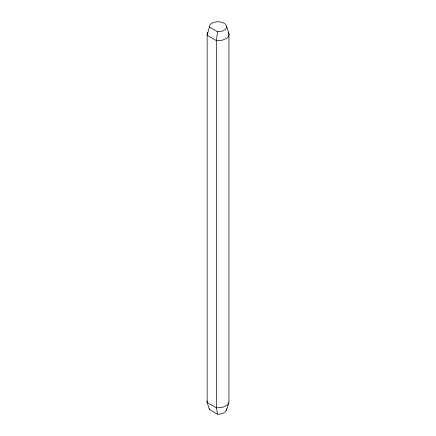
<?xml version="1.0" encoding="UTF-8"?>
<svg xmlns="http://www.w3.org/2000/svg" width="436" height="436" viewBox="0 0 436 436"><rect width="100%" height="100%" fill="white"/><g stroke="black" fill="none" stroke-linecap="round" stroke-linejoin="round"><path stroke-width="0.65" d="M217.482 31.703L218.828 31.724A8.649 4.992 0 0 0 225.025 23.855L223.041 22.71A8.649 4.992 0 0 0 209.405 26.285L209.449 27.065L217.482 31.703L216.479 40.684L216.479 407.856L217.482 414.173L218.828 414.2A8.649 4.992 0 0 0 226.595 408.745M209.449 27.065L207.138 35.289L207.138 402.466L209.449 409.535L217.482 414.173M226.518 410.053L228.851 402.624M207.705 32.188L207.051 33.801L207.138 35.289L216.479 40.684L221.853 40.357L226.491 38.444A11.009 6.355 0 0 0 228.295 32.177M226.595 26.274L228.949 33.79L228.949 400.967A11.009 6.355 0 0 1 226.491 405.616L221.853 407.535L216.479 407.856L207.138 402.466L207.051 400.978M209.405 408.761L209.449 409.535"/></g></svg>
